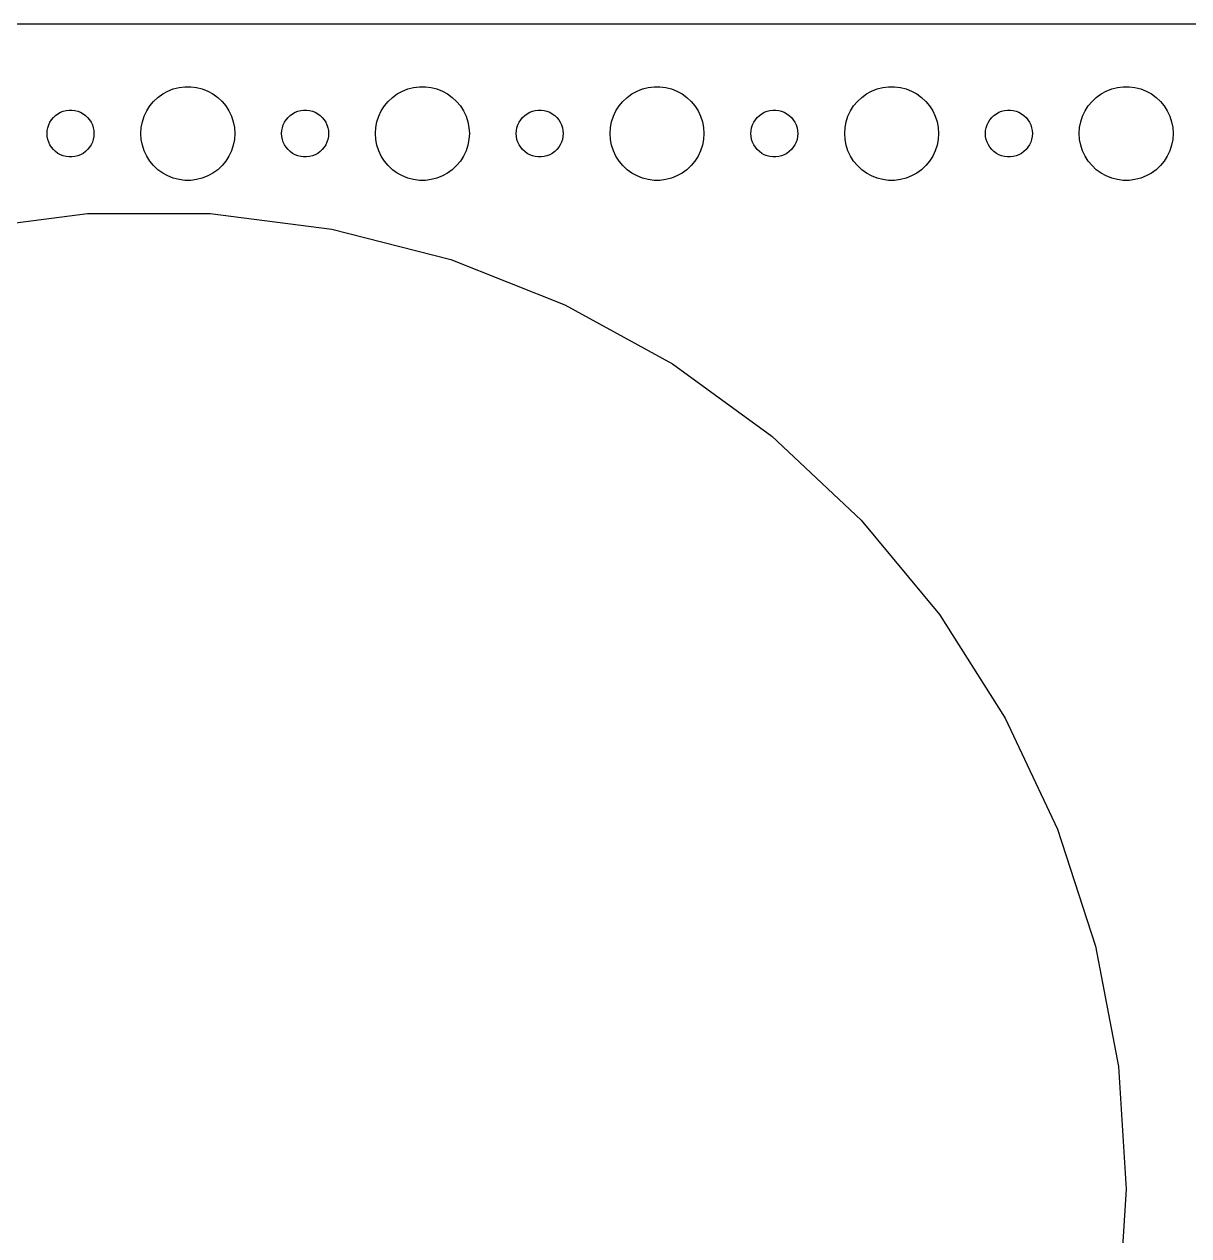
# Model space of a CAD drawing. Header units: metres. Extents: x -210 to 210, y -74 to 74.
# Drawn here: x -138 to -63.5, y -3 to 74.5 of the extents above; entities that cross this region are included whole.
import ezdxf

# ---------------------------------------------------------------- set-up
doc = ezdxf.new("R2010")
doc.units = ezdxf.units.M

msp = doc.modelspace()

# ---------------------------------------------------------------- linework, layer by layer
for p, q in [((204.814, 74.4901), (-204.814, 74.4901)), ((-129.687, 69.5536), (-129.412, 69.8115)), ((-129.412, 69.8115), (-129.107, 70.033)), ((-129.107, 70.033), (-128.777, 70.2145)), ((-128.777, 70.2145), (-128.427, 70.3532)), ((-128.427, 70.3532), (-128.062, 70.4469)), ((-128.062, 70.4469), (-127.688, 70.4941)), ((-127.688, 70.4941), (-127.312, 70.4941)), ((-127.312, 70.4941), (-126.938, 70.4469)), ((-126.938, 70.4469), (-126.573, 70.3532)), ((-126.573, 70.3532), (-126.223, 70.2145)), ((-126.223, 70.2145), (-125.893, 70.033)), ((-125.893, 70.033), (-125.588, 69.8115)), ((-125.588, 69.8115), (-125.313, 69.5536)), ((-114.687, 69.5536), (-114.412, 69.8115)), ((-114.412, 69.8115), (-114.107, 70.033)), ((-114.107, 70.033), (-113.777, 70.2145)), ((-113.777, 70.2145), (-113.427, 70.3532)), ((-113.427, 70.3532), (-113.062, 70.4469)), ((-113.062, 70.4469), (-112.688, 70.4941)), ((-112.688, 70.4941), (-112.312, 70.4941)), ((-112.312, 70.4941), (-111.938, 70.4469)), ((-111.938, 70.4469), (-111.573, 70.3532)), ((-111.573, 70.3532), (-111.223, 70.2145)), ((-111.223, 70.2145), (-110.893, 70.033)), ((-110.893, 70.033), (-110.588, 69.8115)), ((-110.588, 69.8115), (-110.313, 69.5536)), ((-99.6869, 69.5536), (-99.4123, 69.8115)), ((-99.4123, 69.8115), (-99.1075, 70.033)), ((-99.1075, 70.033), (-98.7773, 70.2145)), ((-98.7773, 70.2145), (-98.427, 70.3532)), ((-98.427, 70.3532), (-98.0621, 70.4469)), ((-98.0621, 70.4469), (-97.6884, 70.4941)), ((-97.6884, 70.4941), (-97.3116, 70.4941)), ((-97.3116, 70.4941), (-96.9379, 70.4469)), ((-96.9379, 70.4469), (-96.573, 70.3532)), ((-96.573, 70.3532), (-96.2227, 70.2145)), ((-96.2227, 70.2145), (-95.8925, 70.033)), ((-95.8925, 70.033), (-95.5877, 69.8115)), ((-95.5877, 69.8115), (-95.3131, 69.5536)), ((-84.6869, 69.5536), (-84.4123, 69.8115)), ((-84.4123, 69.8115), (-84.1075, 70.033)), ((-84.1075, 70.033), (-83.7773, 70.2145)), ((-83.7773, 70.2145), (-83.427, 70.3532)), ((-83.427, 70.3532), (-83.0621, 70.4469)), ((-83.0621, 70.4469), (-82.6884, 70.4941)), ((-82.6884, 70.4941), (-82.3116, 70.4941)), ((-82.3116, 70.4941), (-81.9379, 70.4469)), ((-81.9379, 70.4469), (-81.573, 70.3532)), ((-81.573, 70.3532), (-81.2227, 70.2145)), ((-81.2227, 70.2145), (-80.8925, 70.033)), ((-80.8925, 70.033), (-80.5877, 69.8115)), ((-80.5877, 69.8115), (-80.3131, 69.5536)), ((-69.6869, 69.5536), (-69.4123, 69.8115)), ((-69.4123, 69.8115), (-69.1075, 70.033)), ((-69.1075, 70.033), (-68.7773, 70.2145)), ((-68.7773, 70.2145), (-68.427, 70.3532)), ((-68.427, 70.3532), (-68.0621, 70.4469)), ((-68.0621, 70.4469), (-67.6884, 70.4941)), ((-67.6884, 70.4941), (-67.3116, 70.4941)), ((-67.3116, 70.4941), (-66.9379, 70.4469)), ((-66.9379, 70.4469), (-66.573, 70.3532)), ((-66.573, 70.3532), (-66.2227, 70.2145)), ((-66.2227, 70.2145), (-65.8925, 70.033)), ((-65.8925, 70.033), (-65.5877, 69.8115)), ((-65.5877, 69.8115), (-65.3131, 69.5536)), ((-135.464, 68.9266), (-135.281, 68.9734)), ((-135.281, 68.9734), (-135.094, 68.997)), ((-135.094, 68.997), (-134.906, 68.997)), ((-134.906, 68.997), (-134.719, 68.9734)), ((-134.719, 68.9734), (-134.536, 68.9266)), ((-130.129, 68.9453), (-129.927, 69.2634)), ((-129.927, 69.2634), (-129.687, 69.5536)), ((-125.313, 69.5536), (-125.073, 69.2634)), ((-125.073, 69.2634), (-124.871, 68.9453)), ((-120.464, 68.9266), (-120.281, 68.9734)), ((-120.281, 68.9734), (-120.094, 68.997)), ((-120.094, 68.997), (-119.906, 68.997)), ((-119.906, 68.997), (-119.719, 68.9734)), ((-119.719, 68.9734), (-119.536, 68.9266)), ((-115.129, 68.9453), (-114.927, 69.2634)), ((-114.927, 69.2634), (-114.687, 69.5536)), ((-110.313, 69.5536), (-110.073, 69.2634)), ((-110.073, 69.2634), (-109.871, 68.9453)), ((-105.464, 68.9266), (-105.281, 68.9734)), ((-105.281, 68.9734), (-105.094, 68.997)), ((-105.094, 68.997), (-104.906, 68.997)), ((-104.906, 68.997), (-104.719, 68.9734)), ((-104.719, 68.9734), (-104.536, 68.9266)), ((-100.129, 68.9453), (-99.927, 69.2634)), ((-99.927, 69.2634), (-99.6869, 69.5536)), ((-95.3131, 69.5536), (-95.073, 69.2634)), ((-95.073, 69.2634), (-94.8711, 68.9453)), ((-90.4635, 68.9266), (-90.2811, 68.9734)), ((-90.2811, 68.9734), (-90.0942, 68.997)), ((-90.0942, 68.997), (-89.9058, 68.997)), ((-89.9058, 68.997), (-89.7189, 68.9734)), ((-89.7189, 68.9734), (-89.5365, 68.9266)), ((-85.1289, 68.9453), (-84.927, 69.2634)), ((-84.927, 69.2634), (-84.6869, 69.5536)), ((-80.3131, 69.5536), (-80.073, 69.2634)), ((-80.073, 69.2634), (-79.8711, 68.9453)), ((-75.4635, 68.9266), (-75.2811, 68.9734)), ((-75.2811, 68.9734), (-75.0942, 68.997)), ((-75.0942, 68.997), (-74.9058, 68.997)), ((-74.9058, 68.997), (-74.7189, 68.9734)), ((-74.7189, 68.9734), (-74.5365, 68.9266)), ((-70.1289, 68.9453), (-69.927, 69.2634)), ((-69.927, 69.2634), (-69.6869, 69.5536)), ((-65.3131, 69.5536), (-65.073, 69.2634)), ((-65.073, 69.2634), (-64.8711, 68.9453)), ((-136.395, 68.0522), (-136.314, 68.2226)), ((-136.314, 68.2226), (-136.214, 68.3817)), ((-136.214, 68.3817), (-136.093, 68.5268)), ((-136.093, 68.5268), (-135.956, 68.6558)), ((-135.956, 68.6558), (-135.804, 68.7665)), ((-135.804, 68.7665), (-135.639, 68.8572)), ((-135.639, 68.8572), (-135.464, 68.9266)), ((-134.536, 68.9266), (-134.361, 68.8572)), ((-134.361, 68.8572), (-134.196, 68.7665)), ((-134.196, 68.7665), (-134.044, 68.6558)), ((-134.044, 68.6558), (-133.907, 68.5268)), ((-133.907, 68.5268), (-133.786, 68.3817)), ((-133.786, 68.3817), (-133.686, 68.2226)), ((-133.686, 68.2226), (-133.605, 68.0522)), ((-130.476, 67.876), (-130.406, 68.2461)), ((-130.406, 68.2461), (-130.289, 68.6044)), ((-130.289, 68.6044), (-130.129, 68.9453)), ((-124.871, 68.9453), (-124.711, 68.6044)), ((-124.711, 68.6044), (-124.594, 68.2461)), ((-124.594, 68.2461), (-124.524, 67.876)), ((-121.395, 68.0522), (-121.314, 68.2226)), ((-121.314, 68.2226), (-121.214, 68.3817)), ((-121.214, 68.3817), (-121.093, 68.5268)), ((-121.093, 68.5268), (-120.956, 68.6558)), ((-120.956, 68.6558), (-120.804, 68.7665)), ((-120.804, 68.7665), (-120.639, 68.8572)), ((-120.639, 68.8572), (-120.464, 68.9266)), ((-119.536, 68.9266), (-119.361, 68.8572)), ((-119.361, 68.8572), (-119.196, 68.7665)), ((-119.196, 68.7665), (-119.044, 68.6558)), ((-119.044, 68.6558), (-118.907, 68.5268)), ((-118.907, 68.5268), (-118.786, 68.3817)), ((-118.786, 68.3817), (-118.686, 68.2226)), ((-118.686, 68.2226), (-118.605, 68.0522)), ((-115.476, 67.876), (-115.406, 68.2461)), ((-115.406, 68.2461), (-115.289, 68.6044)), ((-115.289, 68.6044), (-115.129, 68.9453)), ((-109.871, 68.9453), (-109.711, 68.6044)), ((-109.711, 68.6044), (-109.594, 68.2461)), ((-109.594, 68.2461), (-109.524, 67.876)), ((-106.395, 68.0522), (-106.314, 68.2226)), ((-106.314, 68.2226), (-106.214, 68.3817)), ((-106.214, 68.3817), (-106.093, 68.5268)), ((-106.093, 68.5268), (-105.956, 68.6558)), ((-105.956, 68.6558), (-105.804, 68.7665)), ((-105.804, 68.7665), (-105.639, 68.8572)), ((-105.639, 68.8572), (-105.464, 68.9266)), ((-104.536, 68.9266), (-104.361, 68.8572)), ((-104.361, 68.8572), (-104.196, 68.7665)), ((-104.196, 68.7665), (-104.044, 68.6558)), ((-104.044, 68.6558), (-103.907, 68.5268)), ((-103.907, 68.5268), (-103.786, 68.3817)), ((-103.786, 68.3817), (-103.686, 68.2226)), ((-103.686, 68.2226), (-103.605, 68.0522)), ((-100.476, 67.876), (-100.406, 68.2461)), ((-100.406, 68.2461), (-100.289, 68.6044)), ((-100.289, 68.6044), (-100.129, 68.9453)), ((-94.8711, 68.9453), (-94.7107, 68.6044)), ((-94.7107, 68.6044), (-94.5943, 68.2461)), ((-94.5943, 68.2461), (-94.5237, 67.876)), ((-91.3947, 68.0522), (-91.3145, 68.2226)), ((-91.3145, 68.2226), (-91.2135, 68.3817)), ((-91.2135, 68.3817), (-91.0934, 68.5268)), ((-91.0934, 68.5268), (-90.9561, 68.6558)), ((-90.9561, 68.6558), (-90.8037, 68.7665)), ((-90.8037, 68.7665), (-90.6387, 68.8572)), ((-90.6387, 68.8572), (-90.4635, 68.9266)), ((-89.5365, 68.9266), (-89.3613, 68.8572)), ((-89.3613, 68.8572), (-89.1963, 68.7665)), ((-89.1963, 68.7665), (-89.0439, 68.6558)), ((-89.0439, 68.6558), (-88.9065, 68.5268)), ((-88.9065, 68.5268), (-88.7865, 68.3817)), ((-88.7865, 68.3817), (-88.6855, 68.2226)), ((-88.6855, 68.2226), (-88.6053, 68.0522)), ((-85.4763, 67.876), (-85.4057, 68.2461)), ((-85.4057, 68.2461), (-85.2893, 68.6044)), ((-85.2893, 68.6044), (-85.1289, 68.9453)), ((-79.8711, 68.9453), (-79.7107, 68.6044)), ((-79.7107, 68.6044), (-79.5943, 68.2461)), ((-79.5943, 68.2461), (-79.5237, 67.876)), ((-76.3947, 68.0522), (-76.3145, 68.2226)), ((-76.3145, 68.2226), (-76.2135, 68.3817)), ((-76.2135, 68.3817), (-76.0934, 68.5268)), ((-76.0934, 68.5268), (-75.9561, 68.6558)), ((-75.9561, 68.6558), (-75.8037, 68.7665)), ((-75.8037, 68.7665), (-75.6387, 68.8572)), ((-75.6387, 68.8572), (-75.4635, 68.9266)), ((-74.5365, 68.9266), (-74.3613, 68.8572)), ((-74.3613, 68.8572), (-74.1963, 68.7665)), ((-74.1963, 68.7665), (-74.0439, 68.6558)), ((-74.0439, 68.6558), (-73.9065, 68.5268)), ((-73.9065, 68.5268), (-73.7865, 68.3817)), ((-73.7865, 68.3817), (-73.6855, 68.2226)), ((-73.6855, 68.2226), (-73.6053, 68.0522)), ((-70.4763, 67.876), (-70.4057, 68.2461)), ((-70.4057, 68.2461), (-70.2893, 68.6044)), ((-70.2893, 68.6044), (-70.1289, 68.9453)), ((-64.8711, 68.9453), (-64.7107, 68.6044)), ((-64.7107, 68.6044), (-64.5943, 68.2461)), ((-64.5943, 68.2461), (-64.5237, 67.876)), ((-136.5, 67.5), (-136.488, 67.688)), ((-136.488, 67.312), (-136.5, 67.5)), ((-136.488, 67.688), (-136.453, 67.873)), ((-136.453, 67.873), (-136.395, 68.0522)), ((-133.605, 68.0522), (-133.547, 67.873)), ((-133.547, 67.873), (-133.512, 67.688)), ((-133.512, 67.688), (-133.5, 67.5)), ((-133.5, 67.5), (-133.512, 67.312)), ((-130.5, 67.5), (-130.476, 67.876)), ((-130.476, 67.124), (-130.5, 67.5)), ((-124.524, 67.876), (-124.5, 67.5)), ((-124.5, 67.5), (-124.524, 67.124)), ((-121.5, 67.5), (-121.488, 67.688)), ((-121.488, 67.312), (-121.5, 67.5)), ((-121.488, 67.688), (-121.453, 67.873)), ((-121.453, 67.873), (-121.395, 68.0522)), ((-118.605, 68.0522), (-118.547, 67.873)), ((-118.547, 67.873), (-118.512, 67.688)), ((-118.512, 67.688), (-118.5, 67.5)), ((-118.5, 67.5), (-118.512, 67.312)), ((-115.5, 67.5), (-115.476, 67.876)), ((-115.476, 67.124), (-115.5, 67.5)), ((-109.524, 67.876), (-109.5, 67.5)), ((-109.5, 67.5), (-109.524, 67.124)), ((-106.5, 67.5), (-106.488, 67.688)), ((-106.488, 67.312), (-106.5, 67.5)), ((-106.488, 67.688), (-106.453, 67.873)), ((-106.453, 67.873), (-106.395, 68.0522)), ((-103.605, 68.0522), (-103.547, 67.873)), ((-103.547, 67.873), (-103.512, 67.688)), ((-103.512, 67.688), (-103.5, 67.5)), ((-103.5, 67.5), (-103.512, 67.312)), ((-100.5, 67.5), (-100.476, 67.876)), ((-100.476, 67.124), (-100.5, 67.5)), ((-94.5237, 67.876), (-94.5, 67.5)), ((-94.5, 67.5), (-94.5237, 67.124)), ((-91.5, 67.5), (-91.4882, 67.688)), ((-91.4882, 67.312), (-91.5, 67.5)), ((-91.4882, 67.688), (-91.4529, 67.873)), ((-91.4529, 67.873), (-91.3947, 68.0522)), ((-88.6053, 68.0522), (-88.5471, 67.873)), ((-88.5471, 67.873), (-88.5118, 67.688)), ((-88.5118, 67.688), (-88.5, 67.5)), ((-88.5, 67.5), (-88.5118, 67.312)), ((-85.5, 67.5), (-85.4763, 67.876)), ((-85.4763, 67.124), (-85.5, 67.5)), ((-79.5237, 67.876), (-79.5, 67.5)), ((-79.5, 67.5), (-79.5237, 67.124)), ((-76.5, 67.5), (-76.4882, 67.688)), ((-76.4882, 67.312), (-76.5, 67.5)), ((-76.4882, 67.688), (-76.4529, 67.873)), ((-76.4529, 67.873), (-76.3947, 68.0522)), ((-73.6053, 68.0522), (-73.5471, 67.873)), ((-73.5471, 67.873), (-73.5118, 67.688)), ((-73.5118, 67.688), (-73.5, 67.5)), ((-73.5, 67.5), (-73.5118, 67.312)), ((-70.5, 67.5), (-70.4763, 67.876)), ((-70.4763, 67.124), (-70.5, 67.5)), ((-64.5237, 67.876), (-64.5, 67.5)), ((-64.5, 67.5), (-64.5237, 67.124)), ((-136.453, 67.127), (-136.488, 67.312)), ((-136.395, 66.9478), (-136.453, 67.127)), ((-136.314, 66.7774), (-136.395, 66.9478)), ((-136.214, 66.6183), (-136.314, 66.7774)), ((-133.686, 66.7774), (-133.786, 66.6183)), ((-133.605, 66.9478), (-133.686, 66.7774)), ((-133.547, 67.127), (-133.605, 66.9478)), ((-133.512, 67.312), (-133.547, 67.127)), ((-130.406, 66.7539), (-130.476, 67.124)), ((-130.289, 66.3956), (-130.406, 66.7539)), ((-124.594, 66.7539), (-124.711, 66.3956)), ((-124.524, 67.124), (-124.594, 66.7539)), ((-121.453, 67.127), (-121.488, 67.312)), ((-121.395, 66.9478), (-121.453, 67.127)), ((-121.314, 66.7774), (-121.395, 66.9478)), ((-121.214, 66.6183), (-121.314, 66.7774)), ((-118.686, 66.7774), (-118.786, 66.6183)), ((-118.605, 66.9478), (-118.686, 66.7774)), ((-118.547, 67.127), (-118.605, 66.9478)), ((-118.512, 67.312), (-118.547, 67.127)), ((-115.406, 66.7539), (-115.476, 67.124)), ((-115.289, 66.3956), (-115.406, 66.7539)), ((-109.594, 66.7539), (-109.711, 66.3956)), ((-109.524, 67.124), (-109.594, 66.7539)), ((-106.453, 67.127), (-106.488, 67.312)), ((-106.395, 66.9478), (-106.453, 67.127)), ((-106.314, 66.7774), (-106.395, 66.9478)), ((-106.214, 66.6183), (-106.314, 66.7774)), ((-103.686, 66.7774), (-103.786, 66.6183)), ((-103.605, 66.9478), (-103.686, 66.7774)), ((-103.547, 67.127), (-103.605, 66.9478)), ((-103.512, 67.312), (-103.547, 67.127)), ((-100.406, 66.7539), (-100.476, 67.124)), ((-100.289, 66.3956), (-100.406, 66.7539)), ((-94.5943, 66.7539), (-94.7107, 66.3956)), ((-94.5237, 67.124), (-94.5943, 66.7539)), ((-91.4529, 67.127), (-91.4882, 67.312)), ((-91.3947, 66.9478), (-91.4529, 67.127)), ((-91.3145, 66.7774), (-91.3947, 66.9478)), ((-91.2135, 66.6183), (-91.3145, 66.7774)), ((-88.6855, 66.7774), (-88.7865, 66.6183)), ((-88.6053, 66.9478), (-88.6855, 66.7774)), ((-88.5471, 67.127), (-88.6053, 66.9478)), ((-88.5118, 67.312), (-88.5471, 67.127)), ((-85.4057, 66.7539), (-85.4763, 67.124)), ((-85.2893, 66.3956), (-85.4057, 66.7539)), ((-79.5943, 66.7539), (-79.7107, 66.3956)), ((-79.5237, 67.124), (-79.5943, 66.7539)), ((-76.4529, 67.127), (-76.4882, 67.312)), ((-76.3947, 66.9478), (-76.4529, 67.127)), ((-76.3145, 66.7774), (-76.3947, 66.9478)), ((-76.2135, 66.6183), (-76.3145, 66.7774)), ((-73.6855, 66.7774), (-73.7865, 66.6183)), ((-73.6053, 66.9478), (-73.6855, 66.7774)), ((-73.5471, 67.127), (-73.6053, 66.9478)), ((-73.5118, 67.312), (-73.5471, 67.127)), ((-70.4057, 66.7539), (-70.4763, 67.124)), ((-70.2893, 66.3956), (-70.4057, 66.7539)), ((-64.5943, 66.7539), (-64.7107, 66.3956)), ((-64.5237, 67.124), (-64.5943, 66.7539)), ((-136.093, 66.4732), (-136.214, 66.6183)), ((-135.956, 66.3442), (-136.093, 66.4732)), ((-135.804, 66.2335), (-135.956, 66.3442)), ((-135.639, 66.1428), (-135.804, 66.2335)), ((-135.464, 66.0734), (-135.639, 66.1428)), ((-135.281, 66.0266), (-135.464, 66.0734)), ((-135.094, 66.003), (-135.281, 66.0266)), ((-134.906, 66.003), (-135.094, 66.003)), ((-134.719, 66.0266), (-134.906, 66.003)), ((-134.536, 66.0734), (-134.719, 66.0266)), ((-134.361, 66.1428), (-134.536, 66.0734)), ((-134.196, 66.2335), (-134.361, 66.1428)), ((-134.044, 66.3442), (-134.196, 66.2335)), ((-133.907, 66.4732), (-134.044, 66.3442)), ((-133.786, 66.6183), (-133.907, 66.4732)), ((-130.129, 66.0547), (-130.289, 66.3956)), ((-129.927, 65.7366), (-130.129, 66.0547)), ((-124.871, 66.0547), (-125.073, 65.7366)), ((-124.711, 66.3956), (-124.871, 66.0547)), ((-121.093, 66.4732), (-121.214, 66.6183)), ((-120.956, 66.3442), (-121.093, 66.4732)), ((-120.804, 66.2335), (-120.956, 66.3442)), ((-120.639, 66.1428), (-120.804, 66.2335)), ((-120.464, 66.0734), (-120.639, 66.1428)), ((-120.281, 66.0266), (-120.464, 66.0734)), ((-120.094, 66.003), (-120.281, 66.0266)), ((-119.906, 66.003), (-120.094, 66.003)), ((-119.719, 66.0266), (-119.906, 66.003)), ((-119.536, 66.0734), (-119.719, 66.0266)), ((-119.361, 66.1428), (-119.536, 66.0734)), ((-119.196, 66.2335), (-119.361, 66.1428)), ((-119.044, 66.3442), (-119.196, 66.2335)), ((-118.907, 66.4732), (-119.044, 66.3442)), ((-118.786, 66.6183), (-118.907, 66.4732)), ((-115.129, 66.0547), (-115.289, 66.3956)), ((-114.927, 65.7366), (-115.129, 66.0547)), ((-109.871, 66.0547), (-110.073, 65.7366)), ((-109.711, 66.3956), (-109.871, 66.0547)), ((-106.093, 66.4732), (-106.214, 66.6183)), ((-105.956, 66.3442), (-106.093, 66.4732)), ((-105.804, 66.2335), (-105.956, 66.3442)), ((-105.639, 66.1428), (-105.804, 66.2335)), ((-105.464, 66.0734), (-105.639, 66.1428)), ((-105.281, 66.0266), (-105.464, 66.0734)), ((-105.094, 66.003), (-105.281, 66.0266)), ((-104.906, 66.003), (-105.094, 66.003)), ((-104.719, 66.0266), (-104.906, 66.003)), ((-104.536, 66.0734), (-104.719, 66.0266)), ((-104.361, 66.1428), (-104.536, 66.0734)), ((-104.196, 66.2335), (-104.361, 66.1428)), ((-104.044, 66.3442), (-104.196, 66.2335)), ((-103.907, 66.4732), (-104.044, 66.3442)), ((-103.786, 66.6183), (-103.907, 66.4732)), ((-100.129, 66.0547), (-100.289, 66.3956)), ((-99.927, 65.7366), (-100.129, 66.0547)), ((-94.8711, 66.0547), (-95.073, 65.7366)), ((-94.7107, 66.3956), (-94.8711, 66.0547)), ((-91.0934, 66.4732), (-91.2135, 66.6183)), ((-90.9561, 66.3442), (-91.0934, 66.4732)), ((-90.8037, 66.2335), (-90.9561, 66.3442)), ((-90.6387, 66.1428), (-90.8037, 66.2335)), ((-90.4635, 66.0734), (-90.6387, 66.1428)), ((-90.2811, 66.0266), (-90.4635, 66.0734)), ((-90.0942, 66.003), (-90.2811, 66.0266)), ((-89.9058, 66.003), (-90.0942, 66.003)), ((-89.7189, 66.0266), (-89.9058, 66.003)), ((-89.5365, 66.0734), (-89.7189, 66.0266)), ((-89.3613, 66.1428), (-89.5365, 66.0734)), ((-89.1963, 66.2335), (-89.3613, 66.1428)), ((-89.0439, 66.3442), (-89.1963, 66.2335)), ((-88.9065, 66.4732), (-89.0439, 66.3442)), ((-88.7865, 66.6183), (-88.9065, 66.4732)), ((-85.1289, 66.0547), (-85.2893, 66.3956)), ((-84.927, 65.7366), (-85.1289, 66.0547)), ((-79.8711, 66.0547), (-80.073, 65.7366)), ((-79.7107, 66.3956), (-79.8711, 66.0547)), ((-76.0934, 66.4732), (-76.2135, 66.6183)), ((-75.9561, 66.3442), (-76.0934, 66.4732)), ((-75.8037, 66.2335), (-75.9561, 66.3442)), ((-75.6387, 66.1428), (-75.8037, 66.2335)), ((-75.4635, 66.0734), (-75.6387, 66.1428)), ((-75.2811, 66.0266), (-75.4635, 66.0734)), ((-75.0942, 66.003), (-75.2811, 66.0266)), ((-74.9058, 66.003), (-75.0942, 66.003)), ((-74.7189, 66.0266), (-74.9058, 66.003)), ((-74.5365, 66.0734), (-74.7189, 66.0266)), ((-74.3613, 66.1428), (-74.5365, 66.0734)), ((-74.1963, 66.2335), (-74.3613, 66.1428)), ((-74.0439, 66.3442), (-74.1963, 66.2335)), ((-73.9065, 66.4732), (-74.0439, 66.3442)), ((-73.7865, 66.6183), (-73.9065, 66.4732)), ((-70.1289, 66.0547), (-70.2893, 66.3956)), ((-69.927, 65.7366), (-70.1289, 66.0547)), ((-64.8711, 66.0547), (-65.073, 65.7366)), ((-64.7107, 66.3956), (-64.8711, 66.0547)), ((-129.687, 65.4464), (-129.927, 65.7366)), ((-129.412, 65.1885), (-129.687, 65.4464)), ((-129.107, 64.967), (-129.412, 65.1885)), ((-125.588, 65.1885), (-125.893, 64.967)), ((-125.313, 65.4464), (-125.588, 65.1885)), ((-125.073, 65.7366), (-125.313, 65.4464)), ((-114.687, 65.4464), (-114.927, 65.7366)), ((-114.412, 65.1885), (-114.687, 65.4464)), ((-114.107, 64.967), (-114.412, 65.1885)), ((-110.588, 65.1885), (-110.893, 64.967)), ((-110.313, 65.4464), (-110.588, 65.1885)), ((-110.073, 65.7366), (-110.313, 65.4464)), ((-99.6869, 65.4464), (-99.927, 65.7366)), ((-99.4123, 65.1885), (-99.6869, 65.4464)), ((-99.1075, 64.967), (-99.4123, 65.1885)), ((-95.5877, 65.1885), (-95.8925, 64.967)), ((-95.3131, 65.4464), (-95.5877, 65.1885)), ((-95.073, 65.7366), (-95.3131, 65.4464)), ((-84.6869, 65.4464), (-84.927, 65.7366)), ((-84.4123, 65.1885), (-84.6869, 65.4464)), ((-84.1075, 64.967), (-84.4123, 65.1885)), ((-80.5877, 65.1885), (-80.8925, 64.967)), ((-80.3131, 65.4464), (-80.5877, 65.1885)), ((-80.073, 65.7366), (-80.3131, 65.4464)), ((-69.6869, 65.4464), (-69.927, 65.7366)), ((-69.4123, 65.1885), (-69.6869, 65.4464)), ((-69.1075, 64.967), (-69.4123, 65.1885)), ((-65.5877, 65.1885), (-65.8925, 64.967)), ((-65.3131, 65.4464), (-65.5877, 65.1885)), ((-65.073, 65.7366), (-65.3131, 65.4464)), ((-128.777, 64.7855), (-129.107, 64.967)), ((-128.427, 64.6468), (-128.777, 64.7855)), ((-128.062, 64.5531), (-128.427, 64.6468)), ((-127.688, 64.5059), (-128.062, 64.5531)), ((-127.312, 64.5059), (-127.688, 64.5059)), ((-126.938, 64.5531), (-127.312, 64.5059)), ((-126.573, 64.6468), (-126.938, 64.5531)), ((-126.223, 64.7855), (-126.573, 64.6468)), ((-125.893, 64.967), (-126.223, 64.7855)), ((-113.777, 64.7855), (-114.107, 64.967)), ((-113.427, 64.6468), (-113.777, 64.7855)), ((-113.062, 64.5531), (-113.427, 64.6468)), ((-112.688, 64.5059), (-113.062, 64.5531)), ((-112.312, 64.5059), (-112.688, 64.5059)), ((-111.938, 64.5531), (-112.312, 64.5059)), ((-111.573, 64.6468), (-111.938, 64.5531)), ((-111.223, 64.7855), (-111.573, 64.6468)), ((-110.893, 64.967), (-111.223, 64.7855)), ((-98.7773, 64.7855), (-99.1075, 64.967)), ((-98.427, 64.6468), (-98.7773, 64.7855)), ((-98.0621, 64.5531), (-98.427, 64.6468)), ((-97.6884, 64.5059), (-98.0621, 64.5531)), ((-97.3116, 64.5059), (-97.6884, 64.5059)), ((-96.9379, 64.5531), (-97.3116, 64.5059)), ((-96.573, 64.6468), (-96.9379, 64.5531)), ((-96.2227, 64.7855), (-96.573, 64.6468)), ((-95.8925, 64.967), (-96.2227, 64.7855)), ((-83.7773, 64.7855), (-84.1075, 64.967)), ((-83.427, 64.6468), (-83.7773, 64.7855)), ((-83.0621, 64.5531), (-83.427, 64.6468)), ((-82.6884, 64.5059), (-83.0621, 64.5531)), ((-82.3116, 64.5059), (-82.6884, 64.5059)), ((-81.9379, 64.5531), (-82.3116, 64.5059)), ((-81.573, 64.6468), (-81.9379, 64.5531)), ((-81.2227, 64.7855), (-81.573, 64.6468)), ((-80.8925, 64.967), (-81.2227, 64.7855)), ((-68.7773, 64.7855), (-69.1075, 64.967)), ((-68.427, 64.6468), (-68.7773, 64.7855)), ((-68.0621, 64.5531), (-68.427, 64.6468)), ((-67.6884, 64.5059), (-68.0621, 64.5531)), ((-67.3116, 64.5059), (-67.6884, 64.5059)), ((-66.9379, 64.5531), (-67.3116, 64.5059)), ((-66.573, 64.6468), (-66.9379, 64.5531)), ((-66.2227, 64.7855), (-66.573, 64.6468)), ((-65.8925, 64.967), (-66.2227, 64.7855)), ((-141.711, 61.3929), (-133.924, 62.3767)), ((-133.924, 62.3767), (-126.076, 62.3767)), ((-126.076, 62.3767), (-118.289, 61.3929)), ((-118.289, 61.3929), (-110.686, 59.441)), ((-110.686, 59.441), (-103.389, 56.5517)), ((-103.389, 56.5517), (-96.5108, 52.7705)), ((-96.5108, 52.7705), (-90.161, 48.1571)), ((-90.161, 48.1571), (-84.4395, 42.7842)), ((-84.4395, 42.7842), (-79.4364, 36.7366)), ((-79.4364, 36.7366), (-75.2308, 30.1096)), ((-75.2308, 30.1096), (-71.889, 23.0078)), ((-71.889, 23.0078), (-69.4635, 15.5431)), ((-69.4635, 15.5431), (-67.9928, 7.83331)), ((-67.9928, 7.83331), (-67.5, 0)), ((-67.5, 0), (-67.9928, -7.83331))]:
    msp.add_line(p, q)

doc.saveas('drawing.dxf')
